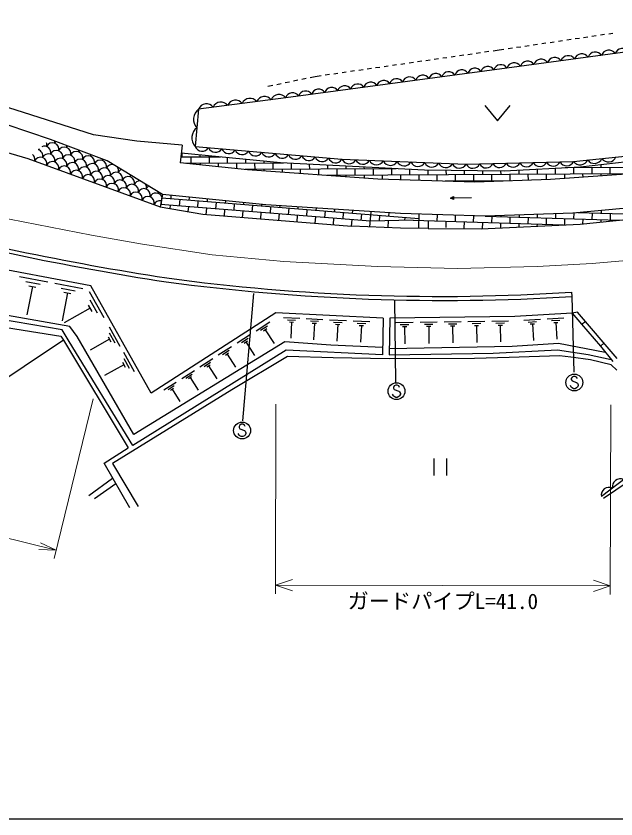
# Model space of a CAD drawing. Units: millimetres, scale not verified. Extents: x 40000 to 680000, y 20000 to 380000.
# Drawn here: x 285130 to 355921, y 205000 to 299778 of the extents above; entities that cross this region are included whole.
import ezdxf
from ezdxf.enums import TextEntityAlignment as Align

# ---------------------------------------------------------------- set-up
doc = ezdxf.new("R2010")
doc.units = ezdxf.units.MM
doc.header["$LTSCALE"] = 1000
doc.linetypes.add('CHAIN', pattern=[18.5, 12, -1.5, 3.5, -1.5])
for name, color, linetype, lineweight in [('M-BGD', 7, 'Continuous', 25), ('M-BMK', 2, 'CHAIN', 13), ('M-STR-HTXT', 7, 'Continuous', 13), ('M-STR-STRC', 7, 'Continuous', 25), ('M-TTL-BAND', 7, 'Continuous', 25)]:
    doc.layers.add(name, color=color, linetype=linetype, lineweight=lineweight)
doc.styles.add('ＭＳ ゴシック', font='')
doc.styles.get('ＭＳ ゴシック').set_extended_font_data('MS Gothic')

msp = doc.modelspace()

# ---------------------------------------------------------------- linework, layer by layer
at = {"layer": 'M-BGD'}
for p, q in [((355566, 297731), (355072, 297658)), ((348641, 296709), (348147, 296636)), ((349630, 296855), (349136, 296782)), ((350620, 297001), (350125, 296928)), ((351609, 297147), (351114, 297074)), ((352598, 297293), (352104, 297220)), ((353588, 297439), (353093, 297366)), ((354577, 297585), (354082, 297512)), ((342136, 295749), (341418, 295646)), ((342705, 295833), (342136, 295749)), ((343695, 295979), (343200, 295906)), ((344684, 296125), (344189, 296052)), ((345673, 296271), (345179, 296198)), ((346663, 296417), (346168, 296344)), ((347652, 296563), (347157, 296490)), ((335974, 294862), (335479, 294790)), ((336964, 295004), (336469, 294933)), ((337954, 295147), (337459, 295075)), ((338943, 295289), (338449, 295218)), ((339933, 295432), (339438, 295361)), ((340923, 295575), (340428, 295503)), ((329046, 293863), (328551, 293792)), ((330035, 294006), (329541, 293935)), ((331025, 294148), (330530, 294077)), ((332015, 294291), (331520, 294220)), ((333005, 294434), (332510, 294362)), ((333995, 294576), (333500, 294505)), ((334984, 294719), (334489, 294648)), ((323107, 293008), (322612, 292936)), ((324097, 293150), (323602, 293079)), ((325087, 293293), (324592, 293221)), ((326076, 293435), (325581, 293364)), ((327066, 293578), (326571, 293507)), ((328056, 293721), (327561, 293649)), ((317390, 291986), (316900, 291884)), ((318369, 292191), (317879, 292089)), ((319347, 292396), (318858, 292294)), ((320409, 292619), (319837, 292499)), ((321127, 292722), (320409, 292619)), ((322117, 292865), (321622, 292794)), ((315432, 291576), (314860, 291456)), ((316411, 291781), (315922, 291679)), ((340434, 289214), (341934, 287414)), ((341934, 287414), (343434, 289214)), ((304750, 284557), (304486, 282435)), ((304722, 283114), (304719, 283579)), ((286506, 282959), (302116, 277274)), ((309242, 283138), (304570, 283113)), ((305801, 282370), (305797, 283119)), ((306872, 283125), (306870, 283369)), ((307951, 282381), (307947, 283131)), ((309022, 283137), (309021, 283160)), ((310101, 282393), (310097, 283055)), ((312251, 282405), (312248, 282846)), ((314401, 282417), (314399, 282636)), ((316704, 282430), (305164, 282366)), ((306877, 282192), (306876, 282375)), ((309028, 281973), (309026, 282387)), ((311179, 281753), (311176, 282399)), ((329983, 281753), (312152, 281654)), ((312255, 281644), (312255, 281655)), ((313330, 281661), (313326, 282411)), ((314406, 281486), (314405, 281667)), ((315480, 281673), (315476, 282423)), ((316551, 282429), (316551, 282437)), ((316557, 281333), (316555, 281679)), ((317630, 281685), (317626, 282383)), ((318708, 281181), (318705, 281691)), ((319780, 281696), (319777, 282273)), ((320858, 281028), (320855, 281702)), ((321930, 281708), (321927, 282163)), ((323009, 280964), (323005, 281714)), ((324080, 281720), (324078, 282054)), ((325159, 280976), (325155, 281726)), ((326230, 281732), (326228, 281944)), ((327309, 280988), (327305, 281738)), ((328380, 281744), (328379, 281834)), ((329459, 281000), (329455, 281750)), ((331609, 281012), (331605, 281670)), ((333759, 281023), (333756, 281577)), ((335909, 281035), (335906, 281555)), ((338059, 281047), (338056, 281533)), ((340209, 281059), (340206, 281511)), ((344508, 281083), (344506, 281579)), ((346658, 281094), (346655, 281692)), ((348808, 281106), (348805, 281804)), ((362939, 281934), (349919, 281862)), ((350958, 281118), (350954, 281868)), ((352029, 281874), (352029, 281990)), ((353108, 281130), (353104, 281880)), ((354179, 281886), (354177, 282224)), ((355258, 281142), (355254, 281892)), ((357673, 281155), (321853, 280958)), ((321934, 280952), (321934, 280958)), ((324085, 280800), (324084, 280970)), ((326236, 280647), (326234, 280982)), ((328386, 280517), (328384, 280994)), ((330537, 280449), (330534, 281006)), ((332687, 280381), (332684, 281017)), ((334838, 280313), (334834, 281029)), ((336988, 280291), (336984, 281041)), ((339138, 280303), (339134, 281053)), ((341288, 280315), (341284, 281065)), ((342359, 281071), (342356, 281489)), ((343438, 280327), (343433, 281077)), ((345587, 280400), (345583, 281089)), ((347737, 280477), (347733, 281100)), ((349886, 280612), (349883, 281112)), ((352035, 280762), (352033, 281124)), ((354185, 280912), (354183, 281136)), ((343576, 280327), (335756, 280284)), ((335913, 280279), (335913, 280285)), ((338063, 280212), (338063, 280297)), ((340213, 280207), (340213, 280309)), ((342363, 280284), (342363, 280321)), ((302405, 278710), (302116, 277274)), ((302285, 277533), (302345, 278280)), ((332646, 275859), (302319, 278282)), ((303416, 278195), (303449, 278605)), ((304428, 277361), (304488, 278109)), ((305560, 278023), (305589, 278389)), ((306571, 277190), (306631, 277938)), ((307703, 277852), (307728, 278173)), ((308715, 277019), (308774, 277767)), ((309846, 277681), (309868, 277957)), ((311989, 277510), (312008, 277741)), ((336387, 278288), (336759, 278483)), ((338887, 278334), (336387, 278288)), ((336766, 278108), (336387, 278288)), ((336759, 278483), (336766, 278108)), ((326975, 275560), (302170, 277542)), ((303326, 277062), (303357, 277447)), ((305453, 276691), (305500, 277276)), ((307583, 276357), (307643, 277105)), ((309726, 276186), (309786, 276933)), ((310858, 276848), (310918, 277595)), ((311870, 276015), (311929, 276762)), ((313001, 276676), (313061, 277424)), ((314132, 277338), (314147, 277525)), ((315144, 276505), (315204, 277253)), ((316275, 277167), (316292, 277372)), ((317287, 276334), (317347, 277082)), ((318419, 276996), (318438, 277234)), ((319430, 276163), (319490, 276910)), ((320562, 276825), (320584, 277097)), ((322705, 276653), (322729, 276960)), ((324848, 276482), (324875, 276823)), ((354185, 276825), (354176, 276497)), ((314013, 275843), (314073, 276591)), ((316156, 275672), (316216, 276420)), ((318299, 275501), (318359, 276248)), ((320442, 275330), (320502, 276077)), ((321574, 275991), (321633, 276739)), ((322585, 275158), (322645, 275906)), ((323717, 275820), (323777, 276568)), ((325860, 275649), (325920, 276397)), ((326879, 274901), (327021, 276686)), ((328012, 275582), (328063, 276225)), ((329134, 276140), (329167, 276549)), ((331014, 275990), (330988, 275647)), ((332663, 276398), (332612, 274721)), ((334812, 276333), (334789, 275583)), ((336961, 276268), (336938, 275518)), ((339110, 276203), (339087, 275453)), ((340501, 276160), (356292, 275683)), ((341259, 276137), (341236, 275388)), ((342337, 276226), (342333, 276105)), ((343408, 276072), (343385, 275323)), ((344490, 276303), (344482, 276040)), ((345557, 276007), (345534, 275258)), ((346644, 276379), (346631, 275975)), ((347706, 275942), (347683, 275193)), ((348797, 276456), (348780, 275910)), ((349855, 275877), (349832, 275134)), ((350950, 276539), (350929, 275845)), ((351416, 276580), (361752, 276268)), ((352004, 275812), (351987, 275254)), ((352029, 276634), (352027, 276562)), ((353101, 276529), (353078, 275780)), ((355250, 276464), (355227, 275715)), ((324729, 274987), (324788, 275735)), ((330482, 274758), (324729, 274987)), ((326930, 275549), (326932, 275563)), ((331978, 275668), (326975, 275560)), ((329029, 274816), (329092, 275606)), ((331978, 275668), (349751, 275130)), ((333765, 275614), (333760, 274701)), ((335864, 275550), (335841, 274801)), ((338013, 275485), (337990, 274736)), ((340162, 275420), (340139, 274671)), ((342311, 275355), (342293, 274761)), ((344460, 275290), (344447, 274868)), ((346609, 275225), (346601, 274974)), ((348758, 275160), (348755, 275081)), ((354153, 275747), (354144, 275469)), ((333760, 274701), (330482, 274758)), ((285534, 269023), (288885, 268390)), ((286293, 268446), (287968, 268129)), ((289693, 268237), (293000, 267613)), ((287051, 267869), (286419, 264517)), ((286632, 267948), (287470, 267789)), ((290442, 267668), (292095, 267356)), ((291191, 267099), (290566, 263792)), ((290777, 267177), (291604, 267021)), ((293776, 267246), (295496, 264181)), ((350678, 267186), (350705, 266663)), ((293655, 265666), (294085, 264900)), ((293823, 266264), (294683, 264732)), ((293870, 265283), (290805, 263564)), ((313450, 262638), (315078, 263686)), ((316706, 264195), (318608, 264103)), ((317170, 263934), (318121, 263889)), ((317397, 263685), (317872, 263662)), ((317634, 263674), (317543, 261772)), ((319381, 264066), (321336, 263972)), ((319858, 263798), (320835, 263751)), ((320090, 263542), (320579, 263519)), ((320335, 263530), (320241, 261575)), ((322116, 263935), (324109, 263839)), ((322602, 263662), (323599, 263614)), ((324913, 263800), (326897, 263705)), ((325397, 263529), (326389, 263481)), ((329250, 264106), (329156, 259774)), ((329959, 263616), (331999, 263644)), ((332805, 263655), (334832, 263684)), ((335638, 263695), (337652, 263724)), ((338458, 263735), (340459, 263763)), ((338962, 263492), (339963, 263506)), ((341266, 263774), (343254, 263802)), ((341766, 263533), (342761, 263547)), ((345052, 263874), (347017, 263992)), ((345558, 263658), (346541, 263717)), ((347814, 264039), (349784, 264157)), ((348321, 263823), (349306, 263881)), ((348582, 263591), (349074, 263620)), ((348828, 263606), (348946, 261636)), ((296099, 263105), (297394, 260796)), ((313988, 262696), (314802, 263221)), ((314323, 262624), (314730, 262886)), ((314526, 262755), (315575, 261127)), ((322840, 263401), (323338, 263377)), ((323089, 263389), (322993, 261395)), ((325633, 263269), (326129, 263245)), ((325881, 263257), (325786, 261273)), ((330473, 263368), (331493, 263382)), ((330731, 263116), (331241, 263124)), ((330986, 263120), (331015, 261081)), ((333315, 263409), (334329, 263424)), ((333572, 263160), (334079, 263167)), ((333826, 263163), (333854, 261136)), ((336145, 263451), (337152, 263465)), ((336400, 263202), (336904, 263210)), ((336652, 263206), (336680, 261192)), ((339216, 263245), (339716, 263252)), ((339466, 263249), (339494, 261247)), ((342018, 263288), (342516, 263295)), ((342267, 263291), (342295, 261302)), ((345818, 263427), (346310, 263456)), ((346064, 263442), (346181, 261476)), ((296169, 261627), (293860, 260331)), ((296007, 261915), (296331, 261338)), ((296134, 262366), (296782, 261211)), ((311205, 261191), (312796, 262216)), ((311731, 261249), (312526, 261761)), ((290720, 261519), (298377, 248812)), ((308996, 259769), (310551, 260770)), ((312058, 261178), (312455, 261434)), ((312257, 261306), (313281, 259715)), ((354088, 260801), (355566, 259011)), ((297794, 260083), (299073, 257804)), ((309510, 259825), (310287, 260326)), ((309830, 259756), (310218, 260006)), ((310024, 259881), (311025, 258327)), ((297704, 258909), (298024, 258339)), ((297829, 259353), (298468, 258214)), ((306824, 258369), (308342, 259347)), ((307326, 258424), (308085, 258913)), ((297864, 258624), (295585, 257345)), ((304687, 256993), (306169, 257948)), ((307638, 258357), (308017, 258601)), ((307827, 258479), (308805, 256961)), ((305177, 257046), (305918, 257524)), ((305481, 256980), (305852, 257219)), ((305667, 257099), (306622, 255617)), ((302584, 255638), (304032, 256571)), ((303062, 255690), (303786, 256157)), ((303360, 255626), (303722, 255859)), ((303541, 255743), (304473, 254295)), ((363361, 250051), (354200, 243059)), ((334420, 247553), (334420, 245553)), ((335920, 247553), (335920, 245553)), ((293725, 243191), (296521, 245241)), ((294403, 242813), (296890, 244607))]:
    msp.add_line(p, q, dxfattribs=at)
for points in [[(304750, 284557), (299388, 285002), (294256, 285757), (283299, 289264), (276650, 291864), (273284, 293180), (265060, 296188), (254227, 299789), (248545, 301389), (234307, 304293), (222243, 306576), (214986, 307751), (204263, 309242), (192773, 310984), (181450, 312675), (174410, 313533), (169611, 314400), (165253, 315091), (153930, 317066), (141758, 319307), (132934, 321048), (128435, 321882)], [(289194, 285218), (281471, 287792), (272910, 290404), (263979, 293113), (255380, 295513), (247269, 297825), (239021, 299749)], [(238796, 296775), (246707, 294675), (257767, 291563), (267928, 288601), (281407, 284458), (286506, 282959)], [(301073, 255260), (293960, 267941), (280598, 270463), (269925, 273021), (255086, 276979), (243779, 279987), (231157, 283394), (211277, 288077), (194163, 291843), (180899, 294109), (174550, 294825), (167602, 295425), (162161, 295634), (154304, 295792), (146981, 295700), (134541, 295059), (122702, 293751), (116844, 292992), (109946, 291809), (104766, 290781)], [(376150, 284124), (382825, 285151), (382792, 286751), (381429, 296103), (380563, 296625), (359024, 295777), (343048, 293644), (316948, 290121), (306675, 288796), (306275, 284397), (323580, 282885), (338244, 282285), (350917, 282626), (359257, 283485), (360823, 283518), (364739, 282335), (368472, 282960)], [(302405, 278710), (295881, 282706), (289194, 285218)], [(362778, 282122), (360903, 282525), (358620, 282709), (351733, 281957), (342713, 281485), (333349, 281581), (316323, 282449), (304630, 283588)], [(361708, 281177), (357673, 281155), (348184, 280493), (339278, 280173), (327830, 280534), (312446, 281624), (304486, 282435)], [(330514, 276463), (314587, 277481), (302405, 278710)], [(302116, 277274), (307176, 276390), (324729, 274987)], [(358908, 277241), (350831, 276529), (340501, 276160), (330514, 276463)], [(333760, 274701), (340009, 274648), (351714, 275227), (359805, 276032)], [(299040, 250364), (292347, 261950), (291466, 263128), (281407, 264886), (269845, 267381), (242407, 274912), (242287, 274946)], [(298896, 249094), (291394, 261362), (290565, 262724), (281283, 264306), (269712, 266814), (242227, 274367), (242124, 274395)], [(273186, 265158), (281264, 263465), (290402, 261971), (290720, 261519), (272241, 249149)], [(328440, 264131), (315789, 264739), (301073, 255260)], [(350765, 264716), (344006, 264313), (329250, 264106)], [(356051, 259340), (351394, 264842), (350765, 264716), (351854, 263420), (352342, 263723)], [(328440, 264131), (328377, 259803), (316995, 260354), (298896, 249094)], [(351854, 263420), (354088, 260801), (354498, 261175)], [(328390, 260659), (322259, 260927), (316845, 261321), (299040, 250364)], [(329173, 260544), (343666, 260829), (349162, 261148), (354662, 260106)], [(329156, 259774), (341451, 259968), (349029, 260396), (352647, 259823), (355372, 259245)], [(356029, 257995), (355363, 258615), (352919, 259181), (350598, 259514), (349253, 259681), (343331, 259458), (339221, 259358), (329172, 259308), (322543, 259415), (317177, 259604), (310600, 255643), (296494, 246960), (299524, 241866)], [(298555, 241744), (295511, 246979), (298377, 248812)], [(354466, 242868), (362964, 248611), (365619, 245389), (366652, 246089), (367430, 245056)]]:
    msp.add_lwpolyline(points, dxfattribs=at)
for centre, radius, start, end in [((355083, 294848), 899, 33.96679, 161.23783), ((356680, 295061), 899, 33.96679, 161.23783), ((348693, 293995), 899, 33.96679, 161.23783), ((350290, 294208), 899, 33.96679, 161.23783), ((351888, 294421), 899, 33.96679, 161.23783), ((353485, 294635), 899, 33.96679, 161.23783), ((340792, 292987), 850, 32.00558, 163.37196), ((342327, 293194), 850, 32.00558, 163.37196), ((343900, 293355), 899, 33.96679, 161.23783), ((345497, 293568), 899, 33.96679, 161.23783), ((347095, 293782), 899, 33.96679, 161.23783), ((334651, 292158), 850, 32.00558, 163.37196), ((336186, 292365), 850, 32.00558, 163.37196), ((337722, 292572), 850, 32.00558, 163.37196), ((339257, 292779), 850, 32.00558, 163.37196), ((326974, 291121), 850, 32.00558, 163.37196), ((328510, 291328), 850, 32.00558, 163.37196), ((330045, 291536), 850, 32.00558, 163.37196), ((331580, 291743), 850, 32.00558, 163.37196), ((333116, 291950), 850, 32.00558, 163.37196), ((320833, 290292), 850, 32.00558, 163.37196), ((322369, 290499), 850, 32.00558, 163.37196), ((323904, 290707), 850, 32.00558, 163.37196), ((325439, 290914), 850, 32.00558, 163.37196), ((312731, 289078), 995, 37.18457, 157.51135), ((314443, 289299), 995, 37.18457, 157.51135), ((316155, 289519), 995, 37.18457, 157.51135), ((317763, 289878), 850, 32.00558, 163.37196), ((319298, 290085), 850, 32.00558, 163.37196), ((307595, 288415), 995, 37.18457, 157.51135), ((309307, 288636), 995, 37.18457, 157.51135), ((311019, 288857), 995, 37.18457, 157.51135), ((307541, 287608), 1470, 126.08713, 223.52402), ((307341, 285409), 1470, 126.08713, 223.52402), ((288483, 283673), 752, 343.93891, 114.60073), ((288018, 284588), 752, 343.93891, 18.6087), ((289427, 284075), 752, 343.93891, 156.03918), ((288962, 284989), 752, 343.93891, 2.57842), ((290372, 284476), 752, 137.4927, 156.03918), ((290372, 284476), 752, 343.93891, 1.3248), ((291781, 283962), 752, 138.73537, 156.03918), ((307094, 284700), 874, 200.31892, 329.69279), ((286595, 282871), 752, 343.93891, 49.52917), ((287539, 283272), 752, 343.93891, 74.39909), ((288483, 283673), 752, 145.47384, 156.03918), ((287074, 284187), 752, 343.93891, 350.14362), ((288948, 282759), 752, 343.93891, 156.03918), ((289893, 283160), 752, 343.93891, 156.03918), ((290837, 283561), 752, 343.93891, 156.03918), ((291302, 282647), 752, 343.93891, 156.03918), ((292246, 283048), 752, 343.93891, 156.03918), ((291781, 283962), 752, 343.93891, 0.08213), ((293191, 283449), 752, 139.96795, 156.03918), ((293191, 283449), 752, 343.93891, 358.84955), ((294600, 282936), 752, 141.19124, 156.03918), ((308667, 284563), 874, 200.31892, 329.69279), ((310241, 284425), 874, 200.31892, 329.69279), ((311814, 284288), 874, 200.31892, 329.69279), ((313387, 284150), 874, 200.31892, 329.69279), ((314960, 284013), 874, 200.31892, 329.69279), ((316533, 283875), 874, 200.31892, 329.69279), ((318107, 283738), 874, 200.31892, 329.69279), ((288004, 282358), 752, 343.93891, 156.03918), ((289413, 281845), 752, 343.93891, 156.03918), ((290358, 282246), 752, 343.93891, 156.03918), ((291767, 281732), 752, 343.93891, 156.03918), ((292711, 282134), 752, 343.93891, 156.03918), ((293656, 282535), 752, 343.93891, 156.03918), ((295065, 282021), 752, 343.93891, 156.03918), ((294600, 282936), 752, 343.93891, 357.62626), ((296009, 282422), 752, 142.406, 156.03918), ((319680, 283600), 874, 200.31892, 329.69279), ((321253, 283463), 874, 200.31892, 329.69279), ((322826, 283325), 874, 200.31892, 329.69279), ((324412, 283266), 915, 204.62108, 330.69369), ((326041, 283199), 915, 204.62108, 330.69369), ((327671, 283132), 915, 204.62108, 330.69369), ((329300, 283066), 915, 204.62108, 330.69369), ((330929, 282999), 915, 204.62108, 330.69369), ((332559, 282932), 915, 204.62108, 330.69369), ((334188, 282866), 915, 204.62108, 330.69369), ((343778, 282812), 878, 207.03606, 336.05211), ((345362, 282855), 878, 207.03606, 336.05211), ((346947, 282897), 878, 207.03606, 336.05211), ((348531, 282940), 878, 207.03606, 336.05211), ((350115, 282983), 878, 207.03606, 336.05211), ((351705, 283163), 953, 214.25437, 337.49542), ((353373, 283334), 953, 214.25437, 337.49542), ((355041, 283506), 953, 214.25437, 337.49542), ((290823, 281331), 752, 343.93891, 156.03918), ((292232, 280818), 752, 343.93891, 156.03918), ((293177, 281219), 752, 343.93891, 156.03918), ((294121, 281620), 752, 343.93891, 156.03918), ((295530, 281107), 752, 343.93891, 156.03918), ((296475, 281508), 752, 77.43702, 156.03918), ((296475, 281508), 752, 343.93891, 39.59966), ((297884, 280995), 752, 115.20683, 156.03918), ((335817, 282799), 915, 204.62108, 330.69369), ((337447, 282733), 915, 204.62108, 330.69369), ((339026, 282684), 878, 207.03606, 336.05211), ((340610, 282726), 878, 207.03606, 336.05211), ((342194, 282769), 878, 207.03606, 336.05211), ((293642, 280305), 752, 343.93891, 156.03918), ((294586, 280706), 752, 343.93891, 156.03918), ((295995, 280193), 752, 343.93891, 156.03918), ((296940, 280594), 752, 343.93891, 156.03918), ((298349, 280080), 752, 343.93891, 156.03918), ((297884, 280995), 752, 343.93891, 1.82985), ((299293, 280481), 752, 139.7522, 156.03918), ((295051, 279791), 752, 343.93891, 156.03918), ((296461, 279278), 752, 343.93891, 156.03918), ((297405, 279679), 752, 343.93891, 156.03918), ((298814, 279166), 752, 343.93891, 156.03918), ((299759, 279567), 752, 88.46092, 156.03918), ((299759, 279567), 752, 343.93891, 28.57576), ((301168, 279054), 752, 120.50111, 156.03918), ((297870, 278765), 752, 343.93891, 156.03918), ((299280, 278252), 752, 343.93891, 156.03918), ((300224, 278653), 752, 343.93891, 156.03918), ((301633, 278139), 752, 19.68525, 156.03918), ((301168, 279054), 752, 343.93891, 356.53557), ((302578, 278540), 752, 144.33501, 156.03918), ((300689, 277738), 752, 343.93891, 156.03918), ((302098, 277225), 752, 78.04008, 156.03918), ((352038, 589723), 324596, 254.95772, 261.29449), ((352845, 594170), 329580, 255.0228, 261.27277), ((335740, 513873), 247662, 262.36559, 273.46423), ((335159, 505813), 239131, 262.24916, 273.72091), ((356423, 244218), 928, 64.80382, 189.90624), ((355114, 243219), 928, 64.80382, 189.90624)]:
    msp.add_arc(centre, radius, start, end, dxfattribs=at)
at = {"layer": 'M-BMK'}
msp.add_lwpolyline([(371403, 272430), (360535, 271237), (353120, 270554), (346613, 270213), (337240, 269971), (327766, 270213), (316710, 270804), (308287, 271596), (300063, 272837), (294014, 273904), (284374, 275795), (275684, 277703), (273668, 278253)], dxfattribs=at)
at = {"layer": 'M-STR-HTXT'}
for p, q in [((176865, 264351), (289865, 236724)), ((294234, 254595), (289628, 235753)), ((315787, 253965), (315738, 231591)), ((355305, 253878), (355255, 231503)), ((289865, 236724), (288017, 237588)), ((289865, 236724), (287827, 236811)), ((315740, 232591), (317741, 233253)), ((355258, 232503), (353259, 233175)), ((315740, 232591), (355258, 232503)), ((315740, 232591), (317738, 231920)), ((355258, 232503), (353256, 231841))]:
    msp.add_line(p, q, dxfattribs=at)
at = {"layer": 'M-STR-STRC'}
for p, q in [((313133, 267040), (311843, 251989)), ((350705, 266663), (350949, 257748)), ((329808, 266281), (329903, 256573)), ((350738, 257156), (350647, 256974)), ((350647, 256974), (350647, 256883)), ((350647, 256883), (350738, 256701)), ((350920, 257247), (350738, 257156)), ((351102, 257247), (350920, 257247)), ((351284, 257156), (351102, 257247)), ((351375, 256974), (351284, 257156)), ((329752, 256132), (329661, 255950)), ((329661, 255950), (329661, 255859)), ((329933, 256223), (329752, 256132)), ((330115, 256223), (329933, 256223)), ((330297, 256132), (330115, 256223)), ((330388, 255950), (330297, 256132)), ((350647, 255974), (350556, 256156)), ((350738, 255883), (350647, 255974)), ((350738, 256701), (351284, 256519)), ((351284, 256519), (351375, 256428)), ((351375, 255974), (351284, 255883)), ((351375, 256428), (351465, 256247)), ((351465, 256156), (351375, 255974)), ((351465, 256247), (351465, 256156)), ((329661, 254950), (329570, 255132)), ((329661, 255859), (329752, 255677)), ((329752, 255677), (330297, 255495)), ((330297, 255495), (330388, 255404)), ((330388, 255404), (330479, 255223)), ((330479, 255132), (330388, 254950)), ((330479, 255223), (330479, 255132)), ((350920, 255792), (350738, 255883)), ((351102, 255792), (350920, 255792)), ((351284, 255883), (351102, 255792)), ((329752, 254859), (329661, 254950)), ((329933, 254768), (329752, 254859)), ((330115, 254768), (329933, 254768)), ((330297, 254859), (330115, 254768)), ((330388, 254950), (330297, 254859)), ((311530, 251492), (311439, 251310)), ((311439, 251310), (311439, 251219)), ((311439, 251219), (311530, 251037)), ((311712, 251583), (311530, 251492)), ((311894, 251583), (311712, 251583)), ((312075, 251492), (311894, 251583)), ((312166, 251310), (312075, 251492)), ((311439, 250310), (311348, 250492)), ((311530, 250219), (311439, 250310)), ((311530, 251037), (312075, 250856)), ((311712, 250128), (311530, 250219)), ((312075, 250219), (311894, 250128)), ((312075, 250856), (312166, 250765)), ((312166, 250310), (312075, 250219)), ((312166, 250765), (312257, 250583)), ((312257, 250492), (312166, 250310)), ((312257, 250583), (312257, 250492)), ((311894, 250128), (311712, 250128))]:
    msp.add_line(p, q, dxfattribs=at)
for centre in [(351011, 256519), (330024, 255495), (311803, 250856)]:
    msp.add_circle(centre, 1000, dxfattribs=at)
at = {"layer": 'M-TTL-BAND'}
msp.add_line((40000, 205000), (579000, 205000), dxfattribs=at)

# ---------------------------------------------------------------- texts
at = {"layer": 'M-STR-HTXT', "style": 'ＭＳ ゴシック'}
msp.add_text('ガードパイプL=41.0', height=1833, rotation=359.873, dxfattribs=at).set_placement((335491, 229247), align=Align.BOTTOM_CENTER)

doc.saveas('drawing.dxf')
